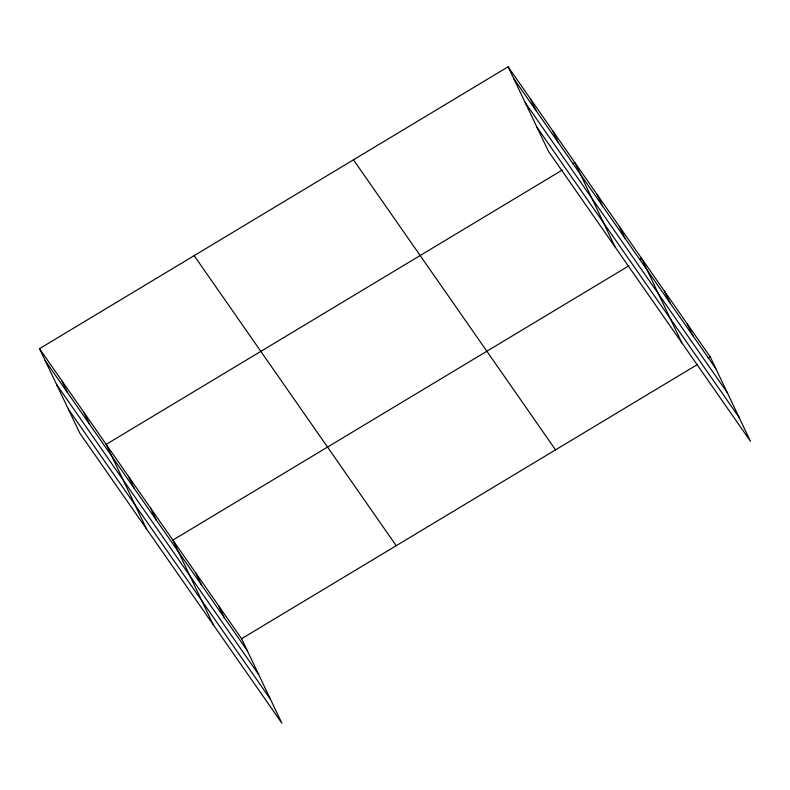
<?xml version="1.0" encoding="UTF-8"?>
<svg xmlns="http://www.w3.org/2000/svg" width="790" height="790" viewBox="0 0 790 790"><rect width="100%" height="100%" fill="white"/><g stroke="black" fill="none" stroke-linecap="round" stroke-linejoin="round"><path stroke-width="1.19" d="M39.5 348.666L241.582 638.725L281.882 723.215L79.8 433.157L39.5 348.666L508.118 66.785L710.2 356.843L750.5 441.334L548.418 151.275L508.118 66.785M562.184 170.097L106.186 444.385L146.486 528.875M572.701 163.767L574.804 162.503L615.104 247.003M628.87 265.815L172.872 540.103L213.172 624.594M639.387 259.485L641.49 258.221L681.79 342.722M241.582 638.725L697.57 364.437M708.097 358.107L710.2 356.843M513.776 78.645L715.858 368.703M525.212 102.621L727.284 392.67M536.993 127.308L739.065 417.367M353.476 159.807L555.558 449.856M194.143 255.644L396.225 545.702M45.158 360.526L247.24 650.585M56.594 384.493L258.666 674.551M68.374 409.19L270.447 699.249M687.29 323.969L692.958 335.829M664.39 291.095L670.048 302.955M619.261 226.315L624.92 238.175M597.033 194.409L602.691 206.269M552.575 130.597L558.234 142.457M530.347 98.691L536.005 110.551M218.672 605.851L224.34 617.711M195.772 572.977L201.43 584.837M150.643 508.197L156.302 520.057M128.415 476.291L134.073 488.151M83.957 412.479L89.616 424.339M61.729 380.573L67.387 392.433"/></g></svg>
